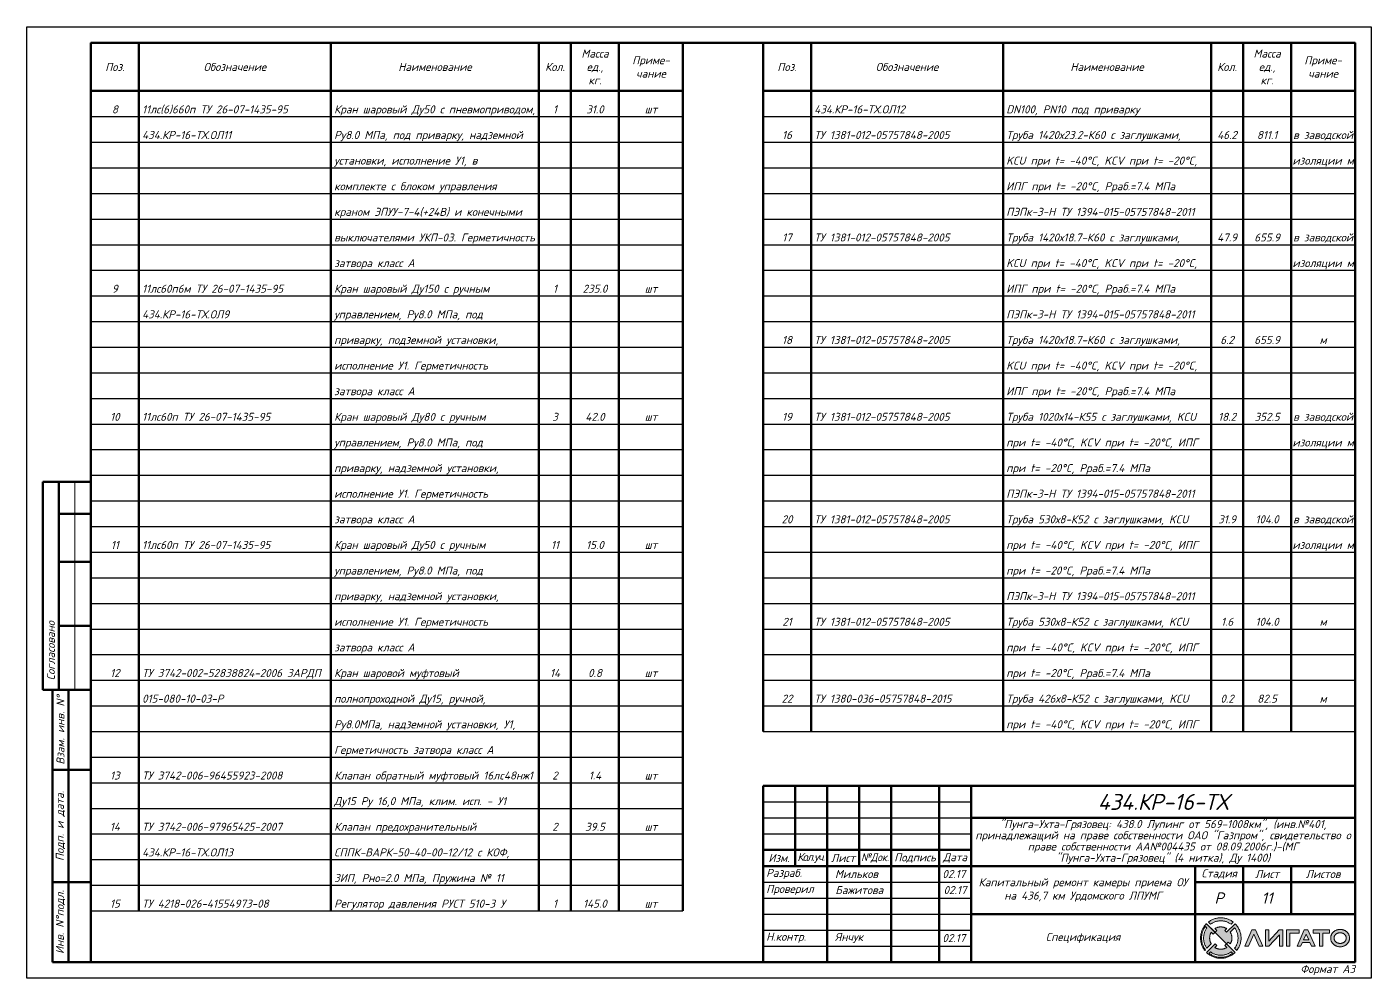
# Model space of a CAD drawing. Header units: millimetres. Extents: x 0 to 2570, y 0 to 297.
# Drawn here: x 430 to 850, y 0 to 297 of the extents above; entities that cross this region are included whole.
import ezdxf
from ezdxf.enums import TextEntityAlignment as Align

# ---------------------------------------------------------------- set-up
doc = ezdxf.new("R2010")
doc.units = ezdxf.units.MM
for name, color, linetype, lineweight in [('Frame_0.6', 7, 'Continuous', 60), ('text 2.5', 7, 'Continuous', 18), ('ПЛЧ_Детали', 7, 'Continuous', 30), ('ПЛЧ_Текст', 7, 'Continuous', 25)]:
    doc.layers.add(name, color=color, linetype=linetype, lineweight=lineweight)
doc.layers.add('ПЛЧ_Штамп', color=7, linetype='Continuous')
doc.layers.add('Рамка', color=7, linetype='Continuous')
doc.styles.add('ISOCPEUR', font='isocpeur.ttf', dxfattribs={"oblique": 15})
doc.styles.add('ISOCPEUR_2.5', font='isocpeur.ttf', dxfattribs={"oblique": 15, "height": 2.5})

# ---------------------------------------------------------------- blocks, each defined once
blk = doc.blocks.new('Лигато штамп')
at = {"true_color": 0x000000}
h = blk.add_hatch(color=18, dxfattribs=at)
h.dxf.hatch_style = 1
h.paths.add_polyline_path([(-169, 42), (-166, 52), (-158, 73), (-148, 92), (-117, 62), (-89, 89), (-224, 224), (-227, 220), (-231, 217), (-234, 213), (-237, 209), (-240, 206), (-244, 202), (-247, 197), (-258, 184), (-265, 172), (-272, 161), (-279, 150), (-285, 138), (-290, 126), (-295, 114), (-300, 102), (-303, 89), (-307, 77), (-310, 64), (-312, 51), (-314, 39), (-315, 26), (-316, 13), (-316, 0), (-316, -13), (-315, -26), (-314, -38), (-312, -51), (-310, -64), (-307, -77), (-303, -89), (-300, -101), (-295, -114), (-290, -126), (-285, -138), (-279, -149), (-272, -161), (-265, -172), (-258, -183), (-250, -194), (-238, -183), (-249, -169), (-263, -146), (-274, -123), (-286, -93), (-295, -58), (-300, -22), (-301, 15), (-297, 51), (-288, 86), (-276, 120), (-264, 145), (-250, 167), (-238, 183), (-216, 160), (-222, 152), (-228, 142), (-234, 133), (-239, 123), (-244, 114), (-248, 104), (-252, 94), (-256, 84), (-259, 73), (-261, 63), (-264, 53), (-265, 42), (-267, 32), (-268, 21), (-269, 11), (-269, 0), (-269, -10), (-268, -21), (-267, -32), (-265, -42), (-264, -53), (-261, -63), (-259, -73), (-256, -84), (-252, -94), (-248, -104), (-244, -114), (-239, -123), (-234, -133), (-228, -142), (-222, -151), (-216, -160), (-148, -92), (-158, -73), (-168, -46), (-171, -30), (-173, -19), (-174, 2), (-172, 28)])
at = {"true_color": 0x961e14}
h = blk.add_hatch(color=24, dxfattribs=at)
h.dxf.hatch_style = 1
h.paths.add_polyline_path([(-26, 315), (-39, 314), (-51, 312), (-64, 310), (-77, 307), (-89, 304), (-101, 300), (-114, 295), (-126, 290), (-138, 285), (-149, 279), (-161, 272), (-172, 265), (-183, 258), (-194, 250), (-160, 216), (-147, 226), (-122, 240), (-94, 253), (-63, 262), (-32, 268), (0, 269), (32, 268), (59, 263), (85, 256), (108, 247), (128, 237), (147, 226), (160, 216), (194, 250), (184, 258), (172, 265), (161, 272), (150, 279), (138, 285), (126, 290), (114, 295), (102, 300), (89, 304), (77, 307), (64, 310), (51, 312), (39, 314), (26, 315), (13, 316), (0, 316), (-13, 316)])
h = blk.add_hatch(color=24, dxfattribs=at)
h.dxf.hatch_style = 1
h.paths.add_polyline_path([(172, 24), (171, 30), (170, 36), (169, 42), (167, 48), (166, 53), (164, 59), (162, 65), (159, 70), (157, 76), (154, 82), (151, 87), (148, 92), (216, 160), (225, 148), (240, 123), (253, 92), (262, 63), (268, 32), (269, 0), (267, -32), (262, -64), (255, -87), (244, -114), (228, -144), (216, -160), (250, -194), (258, -182), (267, -170), (274, -158), (281, -145), (287, -132), (293, -119), (298, -106), (303, -93), (306, -79), (310, -65), (312, -51), (314, -38), (316, -24), (316, -9), (316, 5), (316, 18), (315, 32), (313, 46), (311, 60), (308, 74), (304, 88), (300, 101), (295, 115), (290, 128), (284, 141), (277, 153), (270, 166), (262, 178), (253, 190), (244, 202), (234, 213), (224, 224), (90, 90), (62, 117), (92, 148), (87, 151), (82, 154), (76, 157), (70, 159), (65, 162), (59, 164), (53, 166), (48, 168), (42, 169), (36, 170), (30, 171), (24, 172), (18, 173), (12, 174), (6, 174), (0, 174), (-6, 174), (-12, 174), (-18, 173), (-24, 172), (-30, 171), (-36, 170), (-42, 169), (-47, 168), (-53, 166), (-59, 164), (-65, 162), (-70, 159), (-76, 157), (-81, 154), (-87, 151), (-92, 148), (-62, 117), (-89, 89), (89, -89), (117, -62), (148, -92), (151, -87), (154, -81), (157, -76), (159, -70), (162, -65), (164, -59), (166, -53), (167, -47), (169, -42), (170, -36), (171, -30), (172, -24), (173, -18), (174, -12), (174, -6), (174, 0), (174, 6), (174, 12), (173, 18)])
at = {"true_color": 0x000000}
h = blk.add_hatch(color=18, dxfattribs=at)
h.dxf.hatch_style = 1
h.paths.add_polyline_path([(374, -127), (431, -127), (516, 63), (600, -127), (657, -127), (544, 126), (487, 126)])
h = blk.add_hatch(color=18, dxfattribs=at)
h.dxf.hatch_style = 1
h.paths.add_polyline_path([(753, 126), (701, 126), (701, -127), (753, -127), (915, 48), (915, -127), (967, -127), (967, 126), (914, 126), (753, -48)])
h.paths.add_polyline_path([(1029, -127), (1081, -127), (1081, 74), (1222, 74), (1222, 126), (1210, 126), (1198, 126), (1186, 126), (1174, 126), (1162, 126), (1150, 126), (1138, 126), (1125, 126), (1113, 126), (1101, 126), (1089, 126), (1077, 126), (1065, 126), (1053, 126), (1029, 126)])
h.paths.add_polyline_path([(1191, -127), (1247, -127), (1274, -68), (1391, -68), (1417, -127), (1474, -127), (1361, 126), (1304, 126)])
h.paths.add_polyline_path([(1292, -27), (1332, 63), (1373, -27)], flags=16)
h.paths.add_polyline_path([(1596, 74), (1697, 74), (1697, 126), (1681, 126), (1665, 126), (1649, 126), (1633, 126), (1617, 126), (1602, 126), (1586, 126), (1570, 126), (1554, 126), (1538, 126), (1522, 126), (1506, 126), (1490, 126), (1475, 126), (1443, 126), (1443, 74), (1544, 74), (1544, -127), (1596, -127)])
h.paths.add_polyline_path([(1717, 0), (1717, -7), (1718, -14), (1719, -21), (1720, -28), (1721, -34), (1723, -41), (1726, -47), (1728, -53), (1731, -59), (1735, -65), (1738, -71), (1742, -76), (1746, -82), (1751, -87), (1755, -92), (1760, -97), (1765, -101), (1771, -105), (1776, -109), (1782, -113), (1788, -117), (1794, -120), (1800, -123), (1807, -126), (1814, -128), (1821, -130), (1828, -132), (1835, -134), (1842, -135), (1850, -136), (1857, -136), (1865, -136), (1872, -136), (1880, -136), (1887, -135), (1894, -134), (1901, -132), (1909, -130), (1915, -128), (1922, -126), (1929, -123), (1935, -120), (1941, -117), (1947, -113), (1953, -109), (1959, -105), (1964, -101), (1969, -97), (1974, -92), (1979, -87), (1983, -82), (1987, -76), (1991, -71), (1994, -65), (1998, -59), (2001, -53), (2003, -47), (2006, -41), (2008, -34), (2009, -28), (2011, -21), (2012, -14), (2012, -7), (2012, 0), (2012, 7), (2012, 14), (2011, 20), (2009, 27), (2008, 34), (2006, 40), (2003, 46), (2001, 53), (1998, 59), (1994, 64), (1991, 70), (1987, 76), (1983, 81), (1979, 86), (1974, 91), (1969, 96), (1964, 100), (1959, 104), (1953, 109), (1947, 112), (1941, 116), (1935, 119), (1929, 122), (1922, 125), (1915, 127), (1909, 130), (1901, 131), (1894, 133), (1887, 134), (1880, 135), (1872, 135), (1865, 136), (1857, 135), (1850, 135), (1842, 134), (1835, 133), (1828, 131), (1821, 130), (1814, 127), (1807, 125), (1800, 122), (1794, 119), (1788, 116), (1782, 112), (1776, 109), (1771, 104), (1765, 100), (1760, 96), (1755, 91), (1751, 86), (1746, 81), (1742, 76), (1738, 70), (1735, 64), (1731, 59), (1728, 53), (1726, 46), (1723, 40), (1721, 34), (1720, 27), (1719, 20), (1718, 14), (1717, 7)])
h.paths.add_polyline_path([(1770, 12), (1772, 23), (1781, 42), (1795, 58), (1814, 71), (1840, 81), (1864, 83), (1889, 81), (1915, 72), (1938, 55), (1953, 33), (1961, 10), (1960, -16), (1951, -37), (1938, -56), (1916, -72), (1889, -82), (1864, -84), (1844, -82), (1823, -76), (1804, -65), (1785, -49), (1772, -26), (1770, -13), (1768, 0)], flags=16)
at = {"true_color": 0x004673}
h = blk.add_hatch(color=156, dxfattribs=at)
h.dxf.hatch_style = 1
h.paths.add_polyline_path([(24, -172), (16, -173), (2, -174), (-9, -174), (-21, -173), (-30, -171), (-36, -170), (-42, -169), (-50, -167), (-62, -163), (-70, -159), (-79, -155), (-92, -148), (-62, -117), (-89, -89), (-224, -224), (-220, -227), (-217, -231), (-209, -237), (-206, -240), (-202, -244), (-198, -247), (-194, -250), (-194, -250), (-183, -258), (-172, -265), (-161, -272), (-149, -279), (-138, -285), (-126, -290), (-114, -295), (-101, -300), (-89, -303), (-77, -307), (-64, -310), (-51, -312), (-38, -314), (-26, -315), (-13, -316), (0, -316), (13, -316), (26, -315), (39, -314), (51, -312), (64, -310), (77, -307), (89, -303), (102, -300), (114, -295), (126, -290), (138, -285), (150, -279), (161, -272), (172, -265), (184, -258), (197, -247), (202, -244), (206, -240), (209, -237), (213, -234), (220, -227), (224, -224), (89, -89), (62, -117), (92, -148), (85, -152), (72, -158), (62, -163), (51, -167), (36, -170)])
h.paths.add_polyline_path([(63, -261), (73, -259), (84, -256), (94, -252), (104, -248), (114, -244), (123, -239), (133, -234), (142, -228), (151, -222), (160, -216), (183, -238), (173, -246), (162, -253), (152, -259), (141, -266), (130, -271), (118, -276), (107, -281), (96, -285), (84, -289), (72, -292), (60, -294), (48, -297), (36, -298), (24, -300), (12, -300), (0, -300), (-12, -300), (-24, -300), (-36, -298), (-48, -297), (-60, -294), (-72, -292), (-84, -289), (-95, -285), (-107, -281), (-118, -276), (-130, -271), (-141, -265), (-152, -259), (-162, -253), (-173, -246), (-183, -238), (-160, -216), (-151, -222), (-142, -228), (-133, -234), (-123, -239), (-114, -244), (-104, -248), (-94, -252), (-84, -256), (-73, -259), (-63, -261), (-53, -264), (-42, -265), (-32, -267), (-21, -268), (-10, -269), (0, -269), (11, -269), (21, -268), (32, -267), (42, -265), (53, -264)], flags=16)
at = {"color": 49, "lineweight": 0}
for points in [[(-216, -160), (-222, -151), (-228, -142), (-234, -133), (-239, -123), (-244, -114), (-248, -104), (-252, -94), (-256, -84), (-259, -73), (-261, -63), (-264, -53), (-265, -42), (-267, -32), (-268, -21), (-269, -10), (-269, 0), (-269, 11), (-268, 21), (-267, 32), (-265, 42), (-264, 53), (-261, 63), (-259, 73), (-256, 84), (-252, 94), (-248, 104), (-244, 114), (-239, 123), (-234, 133), (-228, 142), (-222, 152), (-216, 160), (-238, 183), (-246, 173), (-253, 162), (-259, 152), (-266, 141), (-271, 130), (-276, 118), (-281, 107), (-285, 96), (-289, 84), (-292, 72), (-294, 60), (-297, 48), (-298, 36), (-300, 24), (-300, 12), (-300, 0), (-300, -12), (-300, -24), (-298, -36), (-297, -48), (-294, -60), (-292, -72), (-289, -84), (-285, -95), (-281, -107), (-276, -118), (-271, -130), (-266, -141), (-259, -152), (-253, -162), (-246, -173), (-238, -183), (-250, -194), (-258, -183), (-265, -172), (-272, -161), (-279, -149), (-285, -138), (-290, -126), (-295, -114), (-300, -101), (-303, -89), (-307, -77), (-310, -64), (-312, -51), (-314, -38), (-315, -26), (-316, -13), (-316, 0), (-316, 13), (-315, 26), (-314, 39), (-312, 51), (-310, 64), (-307, 77), (-303, 89), (-300, 102), (-295, 114), (-290, 126), (-285, 138), (-279, 150), (-272, 161), (-265, 172), (-258, 184), (-250, 194), (-250, 194), (-247, 198), (-244, 202), (-240, 206), (-237, 209), (-234, 213), (-231, 217), (-227, 220), (-224, 224), (-89, 90), (-117, 62), (-148, 92), (-151, 87), (-154, 82), (-156, 76), (-159, 70), (-161, 65), (-164, 59), (-166, 53), (-167, 48), (-169, 42), (-170, 36), (-171, 30), (-172, 24), (-173, 18), (-173, 12), (-174, 6), (-174, 0), (-174, -6), (-173, -12), (-173, -18), (-172, -24), (-171, -30), (-170, -36), (-169, -42), (-167, -47), (-166, -53), (-164, -59), (-161, -65), (-159, -70), (-156, -76), (-154, -81), (-151, -87), (-148, -92), (-216, -160)], [(544, 126), (657, -127), (600, -127), (516, 63), (431, -127), (374, -127), (487, 126), (544, 126)], [(701, 126), (701, -127), (753, -127), (915, 48), (915, -127), (967, -127), (967, 126), (914, 126), (753, -48), (753, 126), (701, 126)], [(1222, 74), (1222, 126), (1210, 126), (1198, 126), (1186, 126), (1174, 126), (1162, 126), (1150, 126), (1138, 126), (1125, 126), (1113, 126), (1101, 126), (1089, 126), (1077, 126), (1065, 126), (1053, 126), (1041, 126), (1029, 126), (1029, -127), (1081, -127), (1081, 74), (1222, 74)], [(1274, -68), (1391, -68), (1417, -127), (1474, -127), (1361, 126), (1304, 126), (1191, -127), (1247, -127), (1274, -68)], [(1373, -27), (1292, -27), (1332, 63), (1373, -27)], [(1443, 126), (1443, 74), (1544, 74), (1544, -127), (1596, -127), (1596, 74), (1697, 74), (1697, 126), (1681, 126), (1665, 126), (1649, 126), (1633, 126), (1617, 126), (1602, 126), (1586, 126), (1570, 126), (1554, 126), (1538, 126), (1522, 126), (1506, 126), (1490, 126), (1475, 126), (1459, 126), (1443, 126)], [(1865, -136), (1857, -136), (1850, -136), (1842, -135), (1835, -134), (1828, -132), (1821, -130), (1814, -128), (1807, -126), (1800, -123), (1794, -120), (1788, -117), (1782, -113), (1776, -109), (1771, -105), (1765, -101), (1760, -97), (1755, -92), (1751, -87), (1746, -82), (1742, -76), (1738, -71), (1735, -65), (1731, -59), (1728, -53), (1726, -47), (1723, -41), (1721, -34), (1720, -28), (1719, -21), (1718, -14), (1717, -7), (1717, 0), (1717, 7), (1718, 14), (1719, 20), (1720, 27), (1721, 34), (1723, 40), (1726, 46), (1728, 53), (1731, 59), (1735, 64), (1738, 70), (1742, 76), (1746, 81), (1751, 86), (1755, 91), (1760, 96), (1765, 100), (1771, 104), (1776, 109), (1782, 112), (1788, 116), (1794, 119), (1800, 122), (1807, 125), (1814, 127), (1821, 130), (1828, 131), (1835, 133), (1842, 134), (1850, 135), (1857, 135), (1865, 136), (1872, 135), (1880, 135), (1887, 134), (1894, 133), (1901, 131), (1909, 130), (1915, 127), (1922, 125), (1929, 122), (1935, 119), (1941, 116), (1947, 112), (1953, 109), (1959, 104), (1964, 100), (1969, 96), (1974, 91), (1979, 86), (1983, 81), (1987, 76), (1991, 70), (1994, 64), (1998, 59), (2001, 53), (2003, 46), (2006, 40), (2008, 34), (2009, 27), (2011, 20), (2012, 14), (2012, 7), (2012, 0), (2012, -7), (2012, -14), (2011, -21), (2009, -28), (2008, -34), (2006, -41), (2003, -47), (2001, -53), (1998, -59), (1994, -65), (1991, -71), (1987, -76), (1983, -82), (1979, -87), (1974, -92), (1969, -97), (1964, -101), (1959, -105), (1953, -109), (1947, -113), (1941, -117), (1935, -120), (1929, -123), (1922, -126), (1915, -128), (1909, -130), (1901, -132), (1894, -134), (1887, -135), (1880, -136), (1872, -136), (1865, -136)], [(1865, -84), (1860, -84), (1855, -83), (1850, -83), (1845, -82), (1841, -81), (1836, -80), (1832, -79), (1827, -77), (1823, -76), (1819, -74), (1815, -72), (1811, -70), (1807, -67), (1804, -65), (1800, -62), (1797, -59), (1794, -56), (1791, -54), (1788, -50), (1785, -47), (1783, -44), (1780, -40), (1778, -37), (1776, -33), (1775, -29), (1773, -25), (1772, -21), (1771, -17), (1770, -13), (1769, -9), (1769, -5), (1769, 0), (1769, 4), (1769, 8), (1770, 12), (1771, 16), (1772, 20), (1773, 24), (1775, 28), (1776, 32), (1778, 36), (1780, 39), (1783, 43), (1785, 46), (1788, 49), (1791, 53), (1794, 56), (1797, 59), (1800, 61), (1804, 64), (1807, 67), (1811, 69), (1815, 71), (1819, 73), (1823, 75), (1827, 76), (1832, 78), (1836, 79), (1841, 80), (1845, 81), (1850, 82), (1855, 83), (1860, 83), (1865, 83), (1869, 83), (1874, 83), (1879, 82), (1884, 81), (1889, 80), (1893, 79), (1898, 78), (1902, 76), (1906, 75), (1910, 73), (1914, 71), (1918, 69), (1922, 67), (1925, 64), (1929, 61), (1932, 59), (1935, 56), (1938, 53), (1941, 49), (1944, 46), (1946, 43), (1949, 39), (1951, 36), (1953, 32), (1954, 28), (1956, 24), (1957, 20), (1958, 16), (1959, 12), (1960, 8), (1960, 4), (1960, 0), (1960, -5), (1960, -9), (1959, -13), (1958, -17), (1957, -21), (1956, -25), (1954, -29), (1953, -33), (1951, -37), (1949, -40), (1946, -44), (1944, -47), (1941, -50), (1938, -54), (1935, -56), (1932, -59), (1929, -62), (1925, -65), (1922, -67), (1918, -70), (1914, -72), (1910, -74), (1906, -76), (1902, -77), (1898, -79), (1893, -80), (1889, -81), (1884, -82), (1879, -83), (1874, -83), (1869, -84), (1865, -84)]]:
    blk.add_lwpolyline(points, close=True, dxfattribs=at)
at = {"color": 22, "lineweight": 0}
for points in [[(224, 224), (234, 213), (244, 202), (253, 190), (262, 178), (270, 166), (277, 153), (284, 141), (290, 128), (295, 115), (300, 101), (304, 88), (308, 74), (311, 60), (313, 46), (315, 32), (316, 18), (316, 5), (316, -9), (316, -24), (314, -38), (312, -51), (310, -65), (306, -79), (303, -93), (298, -106), (293, -119), (287, -132), (281, -145), (274, -158), (267, -170), (258, -182), (250, -194), (216, -160), (222, -151), (228, -142), (234, -133), (239, -123), (244, -114), (248, -104), (252, -94), (256, -84), (259, -73), (262, -63), (264, -53), (266, -42), (267, -32), (268, -21), (269, -10), (269, 0), (269, 11), (268, 21), (267, 32), (266, 42), (264, 53), (262, 63), (259, 73), (256, 84), (252, 94), (248, 104), (244, 114), (239, 123), (234, 133), (228, 142), (222, 152), (216, 160), (148, 92), (151, 87), (154, 82), (157, 76), (159, 70), (162, 65), (164, 59), (166, 53), (167, 48), (169, 42), (170, 36), (171, 30), (172, 24), (173, 18), (174, 12), (174, 6), (174, 0), (174, -6), (174, -12), (173, -18), (172, -24), (171, -30), (170, -36), (169, -42), (167, -47), (166, -53), (164, -59), (162, -65), (159, -70), (157, -76), (154, -81), (151, -87), (148, -92), (117, -62), (90, -89), (224, -224), (-224, 224), (-89, 90), (-62, 117), (-92, 148), (-87, 151), (-81, 154), (-76, 157), (-70, 159), (-65, 162), (-59, 164), (-53, 166), (-47, 168), (-42, 169), (-36, 170), (-30, 171), (-24, 172), (-18, 173), (-12, 174), (-6, 174), (0, 174), (6, 174), (12, 174), (18, 173), (24, 172), (30, 171), (36, 170), (42, 169), (48, 168), (53, 166), (59, 164), (65, 162), (70, 159), (76, 157), (82, 154), (87, 151), (92, 148), (62, 117), (90, 90), (224, 224)], [(-194, 250), (-183, 258), (-172, 265), (-161, 272), (-149, 279), (-138, 285), (-126, 290), (-114, 295), (-101, 300), (-89, 304), (-77, 307), (-64, 310), (-51, 312), (-39, 314), (-26, 315), (-13, 316), (0, 316), (13, 316), (26, 315), (39, 314), (51, 312), (64, 310), (77, 307), (89, 304), (102, 300), (114, 295), (126, 290), (138, 285), (150, 279), (161, 272), (172, 265), (184, 258), (194, 250), (160, 216), (151, 222), (142, 228), (133, 234), (123, 239), (114, 244), (104, 248), (94, 252), (84, 256), (73, 259), (63, 262), (53, 264), (42, 266), (32, 267), (21, 268), (11, 269), (0, 269), (-10, 269), (-21, 268), (-32, 267), (-42, 266), (-53, 264), (-63, 262), (-73, 259), (-84, 256), (-94, 252), (-104, 248), (-114, 244), (-123, 239), (-133, 234), (-142, 228), (-151, 222), (-160, 216), (-194, 250), (-194, 250)]]:
    blk.add_lwpolyline(points, close=True, dxfattribs=at)
at = {"color": 152, "lineweight": 0}
for points in [[(194, -250), (184, -258), (172, -265), (161, -272), (150, -279), (138, -285), (126, -290), (114, -295), (102, -300), (89, -303), (77, -307), (64, -310), (51, -312), (39, -314), (26, -315), (13, -316), (0, -316), (-13, -316), (-26, -315), (-38, -314), (-51, -312), (-64, -310), (-77, -307), (-89, -303), (-101, -300), (-114, -295), (-126, -290), (-138, -285), (-149, -279), (-161, -272), (-172, -265), (-183, -258), (-194, -250), (-194, -250), (-198, -247), (-202, -244), (-206, -240), (-209, -237), (-213, -234), (-217, -231), (-220, -227), (-224, -224), (-89, -89), (-62, -117), (-92, -148), (-87, -151), (-81, -154), (-76, -156), (-70, -159), (-65, -161), (-59, -164), (-53, -166), (-47, -167), (-42, -169), (-36, -170), (-30, -171), (-24, -172), (-18, -173), (-12, -173), (-6, -174), (0, -174), (6, -174), (12, -173), (18, -173), (24, -172), (30, -171), (36, -170), (42, -169), (48, -167), (53, -166), (59, -164), (65, -161), (70, -159), (76, -156), (82, -154), (87, -151), (92, -148), (62, -117), (90, -89), (224, -224), (220, -227), (217, -231), (213, -234), (209, -237), (206, -240), (202, -244), (198, -247), (194, -250), (194, -250)], [(-183, -238), (-173, -246), (-162, -253), (-152, -259), (-141, -265), (-130, -271), (-118, -276), (-107, -281), (-95, -285), (-84, -289), (-72, -292), (-60, -294), (-48, -297), (-36, -298), (-24, -300), (-12, -300), (0, -300), (12, -300), (24, -300), (36, -298), (48, -297), (60, -294), (72, -292), (84, -289), (96, -285), (107, -281), (118, -276), (130, -271), (141, -266), (152, -259), (162, -253), (173, -246), (183, -238), (160, -216), (151, -222), (142, -228), (133, -234), (123, -239), (114, -244), (104, -248), (94, -252), (84, -256), (73, -259), (63, -261), (53, -264), (42, -265), (32, -267), (21, -268), (11, -269), (0, -269), (-10, -269), (-21, -268), (-32, -267), (-42, -265), (-53, -264), (-63, -261), (-73, -259), (-84, -256), (-94, -252), (-104, -248), (-114, -244), (-123, -239), (-133, -234), (-142, -228), (-151, -222), (-160, -216), (-183, -238)]]:
    blk.add_lwpolyline(points, close=True, dxfattribs=at)
blk = doc.blocks.new('Даты')
at = {"layer": 'ПЛЧ_Текст', "lineweight": 18, "style": 'ISOCPEUR', "oblique": 15}
for p in [(1.04, -3.75), (1.04, -23.75)]:
    blk.add_text('02.17', height=2.5, dxfattribs=at).set_placement(p)
at = {"layer": 'ПЛЧ_Текст', "lineweight": 18, "insert": (5, -7.5), "char_height": 2.5, "width": 10, "attachment_point": 5, "style": 'ISOCPEUR'}
blk.add_mtext('02.17', dxfattribs=at)
blk = doc.blocks.new('A3_forma_s')
at = {"lineweight": 50}
for p, q in [((20, 292), (205, 292)), ((20, 292), (20, 29)), ((35, 292), (35, 21)), ((95, 292), (95, 21)), ((160, 292), (160, 21)), ((170, 292), (170, 21)), ((185, 292), (185, 21)), ((205, 292), (205, 21)), ((230, 292), (415, 292)), ((230, 292), (230, 77)), ((245, 292), (245, 77)), ((305, 292), (305, 77)), ((370, 292), (370, 77)), ((380, 292), (380, 77)), ((395, 292), (395, 77)), ((415, 292), (415, 93)), ((20, 277), (205, 277)), ((230, 277), (415, 277)), ((5, 155), (20, 155)), ((5, 90), (5, 155)), ((10, 90), (10, 155)), ((20, 145), (10, 145)), ((20, 130), (10, 130)), ((20, 110), (10, 110)), ((20, 90), (5, 90)), ((8, 5), (8, 90)), ((13, 5), (13, 90)), ((20, 65), (8, 65)), ((20, 30), (8, 30)), ((20, 5), (8, 5))]:
    blk.add_line(p, q, dxfattribs=at)
for p, q in [((20, 269), (205, 269)), ((230, 269), (415, 269)), ((20, 261), (205, 261)), ((230, 261), (415, 261)), ((20, 253), (205, 253)), ((230, 253), (415, 253)), ((20, 245), (205, 245)), ((230, 245), (415, 245)), ((20, 237), (205, 237)), ((230, 237), (415, 237)), ((20, 229), (205, 229)), ((230, 229), (415, 229)), ((20, 221), (205, 221)), ((230, 221), (415, 221)), ((20, 213), (205, 213)), ((230, 213), (415, 213)), ((20, 205), (205, 205)), ((230, 205), (415, 205)), ((20, 197), (205, 197)), ((230, 197), (415, 197)), ((20, 189), (205, 189)), ((230, 189), (415, 189)), ((20, 181), (205, 181)), ((230, 181), (415, 181)), ((20, 173), (205, 173)), ((230, 173), (415, 173)), ((20, 165), (205, 165)), ((230, 165), (415, 165)), ((20, 157), (205, 157)), ((230, 157), (415, 157)), ((20, 149), (205, 149)), ((230, 149), (415, 149)), ((20, 141), (205, 141)), ((230, 141), (415, 141)), ((20, 133), (205, 133)), ((230, 133), (415, 133)), ((20, 125), (205, 125)), ((230, 125), (415, 125)), ((20, 117), (205, 117)), ((230, 117), (415, 117)), ((20, 109), (205, 109)), ((230, 109), (415, 109)), ((20, 101), (205, 101)), ((230, 101), (415, 101)), ((20, 93), (205, 93)), ((230, 93), (415, 93)), ((20, 85), (205, 85)), ((230, 85), (415, 85)), ((20, 77), (205, 77)), ((230, 77), (415, 77)), ((20, 69), (205, 69)), ((20, 61), (205, 61)), ((20, 53), (205, 53)), ((20, 45), (205, 45)), ((20, 37), (205, 37)), ((20, 29), (205, 29)), ((20, 21), (205, 21))]:
    blk.add_line(p, q)
at = {"lineweight": 15}
blk.add_line((15, 90), (15, 155), dxfattribs=at)
blk.add_lwpolyline([(0, 0), (0, 297), (420, 297), (420, 0)], close=True)
at = {"layer": 'Frame_0.6', "lineweight": 50}
blk.add_lwpolyline([(20, 5), (20, 292), (415, 292), (415, 5)], close=True, dxfattribs=at)
at = {"layer": 'ПЛЧ_Штамп', "lineweight": 50}
for p, q in [((240, 60), (240, 35)), ((250, 60), (250, 5)), ((260, 60), (260, 35)), ((270, 60), (270, 5)), ((285, 60), (285, 5)), ((295, 60), (295, 5)), ((295, 50), (415, 50)), ((230, 40), (295, 40)), ((230, 35), (295, 35)), ((295, 35), (415, 35)), ((365, 35), (365, 5)), ((380, 35), (380, 20)), ((395, 35), (395, 20)), ((365, 30), (415, 30)), ((295, 20), (415, 20))]:
    blk.add_line(p, q, dxfattribs=at)
at = {"layer": 'ПЛЧ_Штамп'}
for p, q in [((230, 55), (295, 55)), ((230, 50), (295, 50)), ((230, 45), (295, 45)), ((230, 30), (295, 30)), ((230, 25), (295, 25)), ((230, 20), (295, 20)), ((230, 15), (295, 15)), ((230, 10), (295, 10))]:
    blk.add_line(p, q, dxfattribs=at)
at = {"layer": 'ПЛЧ_Штамп', "lineweight": 50}
blk.add_lwpolyline([(230, 60), (415, 60), (415, 5), (230, 5)], close=True, dxfattribs=at)
blk.add_lwpolyline([(230, 60), (415, 60), (415, 5), (230, 5)], close=True, dxfattribs=at)
at = {"layer": 'Рамка', "lineweight": 35}
blk.add_line((205, 292), (20, 292), dxfattribs=at)
at = {"layer": 'ПЛЧ_Детали'}
blk.add_blockref('Даты', (285, 35), dxfattribs=at)
at = {"layer": 'ПЛЧ_Текст', "xscale": 0.02, "yscale": 0.02, "zscale": 0.02}
blk.add_blockref('Лигато штамп', (373.03, 12.5), dxfattribs=at)
at = {"char_height": 2.5, "attachment_point": 5, "style": 'ISOCPEUR_2.5'}
for s, insert, width in [('Масса\\Pед.,\\Pкг.', (177.5, 284.5), 12), ('Масса\\Pед.,\\Pкг.', (387.5, 284.5), 12), ('Поз.', (27.5, 284.5), 12), ('Обозначение', (65, 284.5), 57), ('Наименование', (127.5, 284.5), 62), ('Кол.', (165, 284.5), 7), ('Приме-\\Pчание', (195, 284.5), 17), ('Поз.', (237.5, 284.5), 12), ('Обозначение', (275, 284.5), 57), ('Наименование', (337.5, 284.5), 62), ('Кол.', (375, 284.5), 7), ('Приме-\\Pчание', (405, 284.5), 17)]:
    blk.add_mtext(s, dxfattribs=dict(at, insert=insert, width=width))
at = {"lineweight": 18, "char_height": 2.5, "rotation": 90, "style": 'ISOCPEUR_2.5'}
for s, insert, width, attachment_point in [('Согласовано', (7.5, 93), 62, 4), ('Взам. инв. N°', (10.5, 77.5), 25, 5), ('Подп. и дата.', (10.5, 47.5), 35, 5), ('Инв. N°подл.', (10.5, 17.5), 25, 5)]:
    blk.add_mtext(s, dxfattribs=dict(at, insert=insert, width=width, attachment_point=attachment_point))
at = {"layer": 'text 2.5', "lineweight": 18, "insert": (415, 2.5), "char_height": 2.5, "width": 28.0944, "attachment_point": 6, "style": 'ISOCPEUR_2.5'}
blk.add_mtext('Формат А3', dxfattribs=at)
at = {"layer": 'ПЛЧ_Текст', "color": 1, "lineweight": 35, "insert": (355, 55), "char_height": 5, "width": 120, "attachment_point": 5, "style": 'ISOCPEUR'}
blk.add_mtext('{\\C256;434.КР-16-ТХ}', dxfattribs=at)
at = {"layer": 'ПЛЧ_Текст', "color": 1, "lineweight": 18, "insert": (355, 42.5), "char_height": 2.5, "width": 120, "attachment_point": 5, "line_spacing_factor": 0.84, "style": 'ISOCPEUR'}
blk.add_mtext('{\\C256;"Пунга-Ухта-Грязовец: 438.0 Лупинг от 569-1008км", (инв.№401, принадлежащий на праве собственности ОАО "Газпром", свидетельство о праве собственности АА№004435 от 08.09.2006г.)-(МГ "Пунга-Ухта-Грязовец" (4 нитка), Ду 1400)}', dxfattribs=at)
at = {"layer": 'ПЛЧ_Текст', "lineweight": 18, "char_height": 2.5, "style": 'ISOCPEUR'}
for s, insert, width, attachment_point in [('{\\W0.9;№Док.}', (265, 37.5), 10, 5), ('Подпись', (277.5, 37.5), 15, 5), ('Дата', (290, 37.5), 10, 5), ('\\pl1;Разраб.', (230, 32.5), 20, 4), ('\\pi2.49,l0.01,t0;Мильков', (250, 32.5), 20, 4), ('Cтадия', (372.5, 32.5), 15, 5), ('Лист', (387.5, 32.5), 15, 5), ('Листов', (405, 32.5), 20, 5), ('\\pl1;Проверил', (230, 27.5), 20, 4), ('\\pi1; Бажитова', (250, 27.5), 20, 4), ('\\pl1;Н.контр.', (230, 12.59), 20, 4), ('\\pi2.49,l0.01;Янчук', (250, 12.5), 20, 4), ('Спецификация', (330, 12.5), 70, 5)]:
    blk.add_mtext(s, dxfattribs=dict(at, insert=insert, width=width, attachment_point=attachment_point))
at = {"layer": 'ПЛЧ_Текст', "lineweight": 25, "attachment_point": 5, "style": 'ISOCPEUR'}
for s, insert, char_height, width in [('Капитальный ремонт камеры приема ОУ на 436,7 км Урдомского ЛПУМГ', (330, 27.5), 2.5, 70), ('Р', (372.5, 25), 3.5, 15), ('11', (387.5, 25), 3.5, 15)]:
    blk.add_mtext(s, dxfattribs=dict(at, insert=insert, char_height=char_height, width=width))
at = {"layer": 'ПЛЧ_Штамп', "lineweight": 18, "char_height": 2.5, "width": 10, "attachment_point": 5, "style": 'ISOCPEUR'}
for s, insert in [('{\\Q15;Изм.}', (235, 37.5)), ('{\\T0.8;Кол.уч.}', (245, 37.5)), ('Лист', (255, 37.5))]:
    blk.add_mtext(s, dxfattribs=dict(at, insert=insert))

msp = doc.modelspace()

# ---------------------------------------------------------------- block references
msp.add_blockref('A3_forma_s', (430, 0))

# ---------------------------------------------------------------- texts
at = {"style": 'ISOCPEUR', "oblique": 15}
for s, p in [('8', (457.5, 270)), ('1', (595, 270)), ('31.0', (607.5, 270)), ('шт', (625, 270)), ('16', (667.5, 262)), ('46.2', (805, 262)), ('811.1', (817.5, 262)), ('в заводской', (835, 262)), ('изоляции м', (835, 254)), ('17', (667.5, 230)), ('47.9', (805, 230)), ('655.9', (817.5, 230)), ('в заводской', (835, 230)), ('изоляции м', (835, 222)), ('9', (457.5, 214)), ('1', (595, 214)), ('235.0', (607.5, 214)), ('шт', (625, 214)), ('18', (667.5, 198)), ('6.2', (805, 198)), ('655.9', (817.5, 198)), ('м', (835, 198)), ('10', (457.5, 174)), ('3', (595, 174)), ('42.0', (607.5, 174)), ('19', (667.5, 174)), ('18.2', (805, 174)), ('352.5', (817.5, 174)), ('в заводской', (835, 174)), ('шт', (625, 174)), ('изоляции м', (835, 166)), ('20', (667.5, 142)), ('31.9', (805, 142)), ('104.0', (817.5, 142)), ('в заводской', (835, 142)), ('11', (457.5, 134)), ('11', (595, 134)), ('15.0', (607.5, 134)), ('шт', (625, 134)), ('изоляции м', (835, 134)), ('21', (667.5, 110)), ('1.6', (805, 110)), ('104.0', (817.5, 110)), ('м', (835, 110)), ('12', (457.5, 94)), ('14', (595, 94)), ('0.8', (607.5, 94)), ('шт', (625, 94)), ('22', (667.5, 86)), ('0.2', (805, 86)), ('82.5', (817.5, 86)), ('м', (835, 86)), ('13', (457.5, 62)), ('2', (595, 62)), ('1.4', (607.5, 62)), ('шт', (625, 62)), ('14', (457.5, 46)), ('2', (595, 46)), ('39.5', (607.5, 46)), ('шт', (625, 46)), ('15', (457.5, 22)), ('1', (595, 22)), ('145.0', (607.5, 22)), ('шт', (625, 22))]:
    msp.add_text(s, height=2.5, dxfattribs=at).set_placement(p, align=Align.CENTER)
for s, p in [('11лс(6)660п ТУ 26-07-1435-95', (466, 270)), ('Кран шаровый Ду50 с пневмоприводом,', (526, 270)), ('434.КР-16-ТХ.ОЛ12', (676, 270)), ('DN100, PN10 под приварку', (736, 270)), ('434.КР-16-ТХ.ОЛ11', (466, 262)), ('Ру8.0 МПа, под приварку, надземной', (526, 262)), ('ТУ 1381-012-05757848-2005', (676, 262)), ('Труба 1420х23.2-К60 с заглушками,', (736, 262)), ('установки, исполнение У1, в', (526, 254)), ('KCU при t= -40°C, KCV при t= -20°C,', (736, 254)), ('комплекте с блоком управления', (526, 246)), ('ИПГ при t= -20°C, Рраб.=7.4 МПа', (736, 246)), ('краном ЭПУУ-7-4(+24В) и конечными', (526, 238)), ('ПЭПк-3-Н ТУ 1394-015-05757848-2011', (736, 238)), ('выключателями УКП-03. Герметичность', (526, 230)), ('ТУ 1381-012-05757848-2005', (676, 230)), ('Труба 1420х18.7-К60 с заглушками,', (736, 230)), ('затвора класс А', (526, 222)), ('KCU при t= -40°C, KCV при t= -20°C,', (736, 222)), ('11лс60п6м ТУ 26-07-1435-95', (466, 214)), ('Кран шаровый Ду150 с ручным', (526, 214)), ('ИПГ при t= -20°C, Рраб.=7.4 МПа', (736, 214)), ('434.КР-16-ТХ.ОЛ9', (466, 206)), ('управлением, Ру8.0 МПа, под', (526, 206)), ('ПЭПк-3-Н ТУ 1394-015-05757848-2011', (736, 206)), ('приварку, подземной установки,', (526, 198)), ('ТУ 1381-012-05757848-2005', (676, 198)), ('Труба 1420х18.7-К60 с заглушками,', (736, 198)), ('исполнение У1. Герметичность', (526, 190)), ('KCU при t= -40°C, KCV при t= -20°C,', (736, 190)), ('затвора класс А', (526, 182)), ('ИПГ при t= -20°C, Рраб.=7.4 МПа', (736, 182)), ('11лс60п ТУ 26-07-1435-95', (466, 174)), ('Кран шаровый Ду80 с ручным', (526, 174)), ('ТУ 1381-012-05757848-2005', (676, 174)), ('Труба 1020х14-К55 с заглушками, KCU', (736, 174)), ('управлением, Ру8.0 МПа, под', (526, 166)), ('при t= -40°C, KCV при t= -20°C, ИПГ', (736, 166)), ('приварку, надземной установки,', (526, 158)), ('при t= -20°C, Рраб.=7.4 МПа', (736, 158)), ('исполнение У1. Герметичность', (526, 150)), ('ПЭПк-3-Н ТУ 1394-015-05757848-2011', (736, 150)), ('затвора класс А', (526, 142)), ('ТУ 1381-012-05757848-2005', (676, 142)), ('Труба 530х8-К52 с заглушками, KCU', (736, 142)), ('11лс60п ТУ 26-07-1435-95', (466, 134)), ('Кран шаровый Ду50 с ручным', (526, 134)), ('при t= -40°C, KCV при t= -20°C, ИПГ', (736, 134)), ('управлением, Ру8.0 МПа, под', (526, 126)), ('при t= -20°C, Рраб.=7.4 МПа', (736, 126)), ('приварку, надземной установки,', (526, 118)), ('ПЭПк-3-Н ТУ 1394-015-05757848-2011', (736, 118)), ('исполнение У1. Герметичность', (526, 110)), ('ТУ 1381-012-05757848-2005', (676, 110)), ('Труба 530х8-К52 с заглушками, KCU', (736, 110)), ('затвора класс А', (526, 102)), ('при t= -40°C, KCV при t= -20°C, ИПГ', (736, 102)), ('ТУ 3742-002-52838824-2006 ЗАРДП', (466, 94)), ('Кран шаровой муфтовый', (526, 94)), ('при t= -20°C, Рраб.=7.4 МПа', (736, 94)), ('015-080-10-03-P', (466, 86)), ('полнопроходной Ду15, ручной,', (526, 86)), ('ТУ 1380-036-05757848-2015', (676, 86)), ('Труба 426х8-К52 с заглушками, KCU', (736, 86)), ('Ру8.0МПа, надземной установки, У1,', (526, 78)), ('при t= -40°C, KCV при t= -20°C, ИПГ', (736, 78)), ('Герметичность затвора класс А', (526, 70)), ('ТУ 3742-006-96455923-2008', (466, 62)), ('Клапан обратный муфтовый 16лc48нж1', (526, 62)), ('Ду15 Pу 16,0 МПа, клим. исп. - У1', (526, 54)), ('ТУ 3742-006-97965425-2007', (466, 46)), ('Клапан предохранительный', (526, 46)), ('434.КР-16-ТХ.ОЛ13', (466, 38)), ('СППК-ВАРК-50-40-00-12/12 с КОФ,', (526, 38)), ('ЗИП, Рно=2.0 МПа, Пружина № 11', (526, 30)), ('ТУ 4218-026-41554973-08', (466, 22)), ('Регулятор давления РУСТ 510-3 У', (526, 22))]:
    msp.add_text(s, height=2.5, dxfattribs=at).set_placement(p)

doc.saveas('drawing.dxf')
